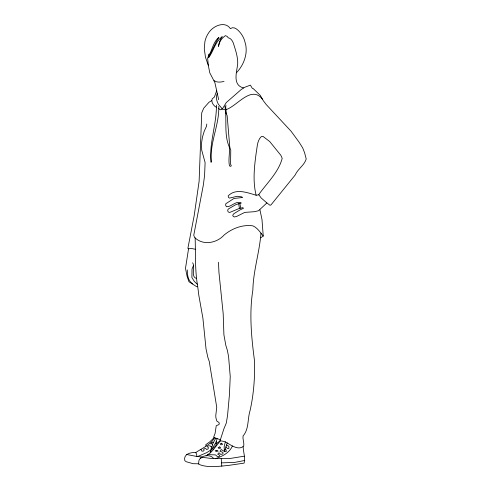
<?xml version="1.0" encoding="UTF-8"?>
<svg xmlns="http://www.w3.org/2000/svg" width="491" height="491" viewBox="0 0 491 491"><rect width="100%" height="100%" fill="white"/><g stroke="black" fill="none" stroke-linecap="round" stroke-linejoin="round"><path stroke-width="0.74" d="M224.921 106.344C227.21 119.675 223.743 134.288 229.254 146.834C230.064 153.198 228.106 159.661 229.469 165.89L230.758 166.363L231.298 165.768L230.567 164.135L230.764 150.129L229.825 147.601L227.161 115.723L225.572 112.095M225.32 441.851L224.154 446.706L224.375 451.726L227.223 442.925L225.32 441.851L222.036 441.047L220.005 440.857L217.771 442.594L216.328 444.189L215.696 445.896L211.443 449.615C208.577 457.324 211.283 447.884 211.738 446.767L212.609 445.54L212.468 444.502L211.762 443.833L210.608 443.815L212.364 442.121L213.327 442.679L212.468 444.502M201.924 456.98L196.774 456.47L196.701 454.525L195.786 452.549C190.741 452.217 183.247 453.942 184.782 460.613L186.157 461.712L193.092 463.694L198.745 463.799L198.738 463.314A7.954 6.586 -90 0 1 199.137 459.975C201.623 454.973 210.621 453.985 213.812 458.686M218.771 106.387C219.385 125.444 209.295 142.942 211.492 161.95L210.927 162.269C209.074 142.93 216.709 124.254 216.408 105.037M266.889 202.936L261.163 197.965L258.904 194.823L256.142 195.24C247.249 192.607 235.582 188.071 228.155 195.909L228.542 197.48L229.524 198.094L237.227 196.283L241.689 196.848L242.677 197.492L233.955 198.462L225.835 203.722L225.621 205.146L226.363 206.742C231.322 207.092 235.109 201.138 240.578 202.513L241.284 203.071L238.7 203.716L239.338 207.828L239.995 208.417L242.898 207.625L243.444 208.331L239.761 210.038L233.691 213.824L232.765 215.211L232.943 215.991L234.207 216.961L236.496 216.525L244.714 212.4L254.442 211.695L258.536 210.731L266.889 202.936L270.05 205.312L271.026 204.864L295.165 175.017C297.81 168.959 304.414 165.252 306.218 158.967L304.623 152.854L302.72 147.969L299.05 142.126L291.083 131.232L266.245 104.571L263.354 100.778L260.273 95.377L253.141 88.521L252.306 88.349L250.379 85.127L244.45 87.398L241.259 89.485L226.271 102.564L222.319 108.984L220.318 109.769L218.636 108.517M212.781 448.749L213.358 449.664L220.244 440.924M227.223 442.925C231.734 445.73 238.878 450.615 243.714 446.043C244.371 442.606 242.468 439.261 243.082 435.928C249.09 429.281 247.446 418.67 250.085 410.494C253.712 394.414 254.939 377.775 254.571 361.308C251.466 337.728 249.035 313.639 252.871 289.96C253.27 270.725 259.561 252.221 260.966 233.17M216.549 107.406C213.64 105.933 210.768 102.085 212.21 98.808L214.364 97.114L216.678 90.706M188.575 248.624L185.488 268.344L187.114 276.396L188.967 281.754L196.302 286.462L197.204 286.812L197.707 286.443C194.823 270.4 195.676 254.05 195.136 237.84M206.779 124.045L206.545 126.132L204.219 131.238L202.433 137.179L201.506 143.262L201.721 150.191L205.103 162.576L204.594 175.299L203.317 185.144L193.761 235.306L194.577 237.411C202.838 245.801 216.691 243.272 224.111 235.042C231.948 228.475 242.591 224.362 252.853 225.842C257.505 227.812 260.193 232.36 263.237 236.048L260.752 237.804M263.237 236.048L261.985 219.483L259.935 209.823M243.149 446.767C243.327 452.205 245.531 457.759 244.113 463.13L227.977 465.486C218.55 466.29 207.484 468.058 198.781 464.277L198.745 463.799M197.707 286.443L198.818 295.318L202.906 318.205L206.036 348.978L207.859 357.393L209.264 361.468L216.74 407.278L215.77 415.601L215.911 417.829L216.838 421.082L218.961 422.456L219.305 423.856L218.857 424.629L216.249 425.715L215.095 433.363L213.751 436.861L213.867 437.512L217.102 438.616L216.273 441.464A1.264 1.043 -90 0 1 215.672 443.796L215.267 443.643L211.443 449.615M225.934 105.148L225.707 107.063L226.363 113.74M217.292 93.474C215.61 97.034 216.599 100.986 218.378 104.288L221.644 108.1L221.901 109.002M218.495 262.243L218.937 272.247L223.184 313.663L223.914 334.844L225.848 345.437L227.388 350.408L228.591 356.712L230.236 376.628L229.45 394.574L227.548 415.564L226.29 423.089L223.927 428.76L220.005 440.857M215.267 443.643L216.273 441.464M213.327 442.679L215.837 438.064M193.386 265.717L192.024 269.062L191.901 277.581L194.356 281.466L197.351 284.289M232.427 445.969C229.469 452.966 222.036 456.501 215.205 458.741M214.628 437.671C210.522 444.938 202.335 448.031 195.786 452.549M236.38 72.803C241.462 67.568 244.948 60.755 245.948 53.513A23.795 19.695 -90 0 0 245.745 44.933L244.371 39.9A25.857 21.401 90 0 0 241.081 33.689C238.835 30.743 234.311 25.563 230.396 28.638C224.798 20.383 212.566 26.189 208.466 33.136A22.255 18.425 90 0 0 204.9 41.637L204.274 48.836L205.484 57.226L208.344 65.573L209.792 72.858L214.874 82.574L218.673 99.698M213.358 449.664L210.357 452.849L206.03 455.887M214.248 437.591L209.7 441.906L205.76 444.705L206.036 446.159M210.529 450.21L206.821 452.604L197.597 456.544M225.866 109.708C237.392 106.087 251.22 84.655 262.587 99.329M211.713 100.624L208.963 102.269L203.74 108.18L201.727 112.862L199.113 181.289L194.203 215.524L187.893 248.268L188.206 248.747L191.699 248.532L195.406 249.275M200.353 458.121L202.887 457.385L212.499 458.637L230.297 458.441L244.217 456.188M211.738 446.767L210.805 446.792L210.246 445.846L208.276 445.834L207.337 446.742L208.46 447.645L208.031 449.013L206.533 449.523L205.766 448.529L204.244 448.756L203.63 449.124L204.109 450.063L203.882 450.664L203.225 451.137L201.844 451.106L201.279 449.731L200.678 449.486M238.7 203.716L235.533 204.808L228.585 208.835L227.879 209.583L227.732 210.762L228.162 211.909L229.702 212.468L239.626 208.288M224.037 81.42C220.846 82.218 216.875 82.74 214.082 80.598M244.678 460.49L234.575 462.424L221.551 462.86L221.238 458.441M196.627 278.458C190.391 277.12 195.418 266.895 192.662 262.783M207.761 454.605L215.512 454.905L217.231 456.434L218.108 456.599L219.311 456.317L219.63 455.531L219.33 454.961L217.709 454.249L218.949 452.739L220.754 454.433L222.975 453.905L222.889 452.346L219.98 451.278L221.214 449.529L224.092 451.29M224.939 449.24L225.86 449.388L226.351 451.211L225.774 451.714L224.522 451.511M220.177 439.617L217.102 438.616M225.216 109.867L222.319 108.984M196.774 456.47L186.629 454.488M243.524 87.932C232.292 85.17 236.723 72.152 237.693 64.02C237.975 56.772 235.422 49.794 233.293 42.975C232.353 40.716 230.807 38.188 228.186 37.789L227.284 36.5L225.4 35.628L223.565 37.12A14.847 12.287 90 0 0 219.317 43.343L218.477 46.436A19.867 16.448 -90 0 1 222.233 36.635C215.003 41.772 213.665 51.156 208.472 57.821L216.506 41.318L218.9 37.31C213.112 42.085 212.272 50.021 208.589 56.177L209.227 53.967L207.638 58.159L208.344 65.573M226.001 446.97L227.259 448.332L228.18 448.682L228.947 448.332L228.837 446.251L226.609 445.018M192.754 283.89C187.967 280.962 187.335 275.052 187.28 269.927M229.254 146.834L229.825 147.601M239.829 203.434L240.799 208.049M258.904 194.823L258.818 194.491C266.981 182.996 278.532 172.378 282.202 158.317L280.852 155.303L269.743 141.574L262.937 136.351L261.273 136.633C257.081 140.586 257.302 147.067 256.277 152.345C254.338 166.449 252.595 181.259 256.142 195.24M221.551 462.86L221.803 466.186M221.723 443.25L220.146 443.839L220.889 444.834L222.552 444.423L221.723 443.25M219.765 446.933L218.164 447.504L218.698 448.387L220.754 448.068L219.765 446.933M216.905 450.388L215.193 450.701L216.114 451.481L218.157 451.131L216.905 450.388"/></g></svg>
